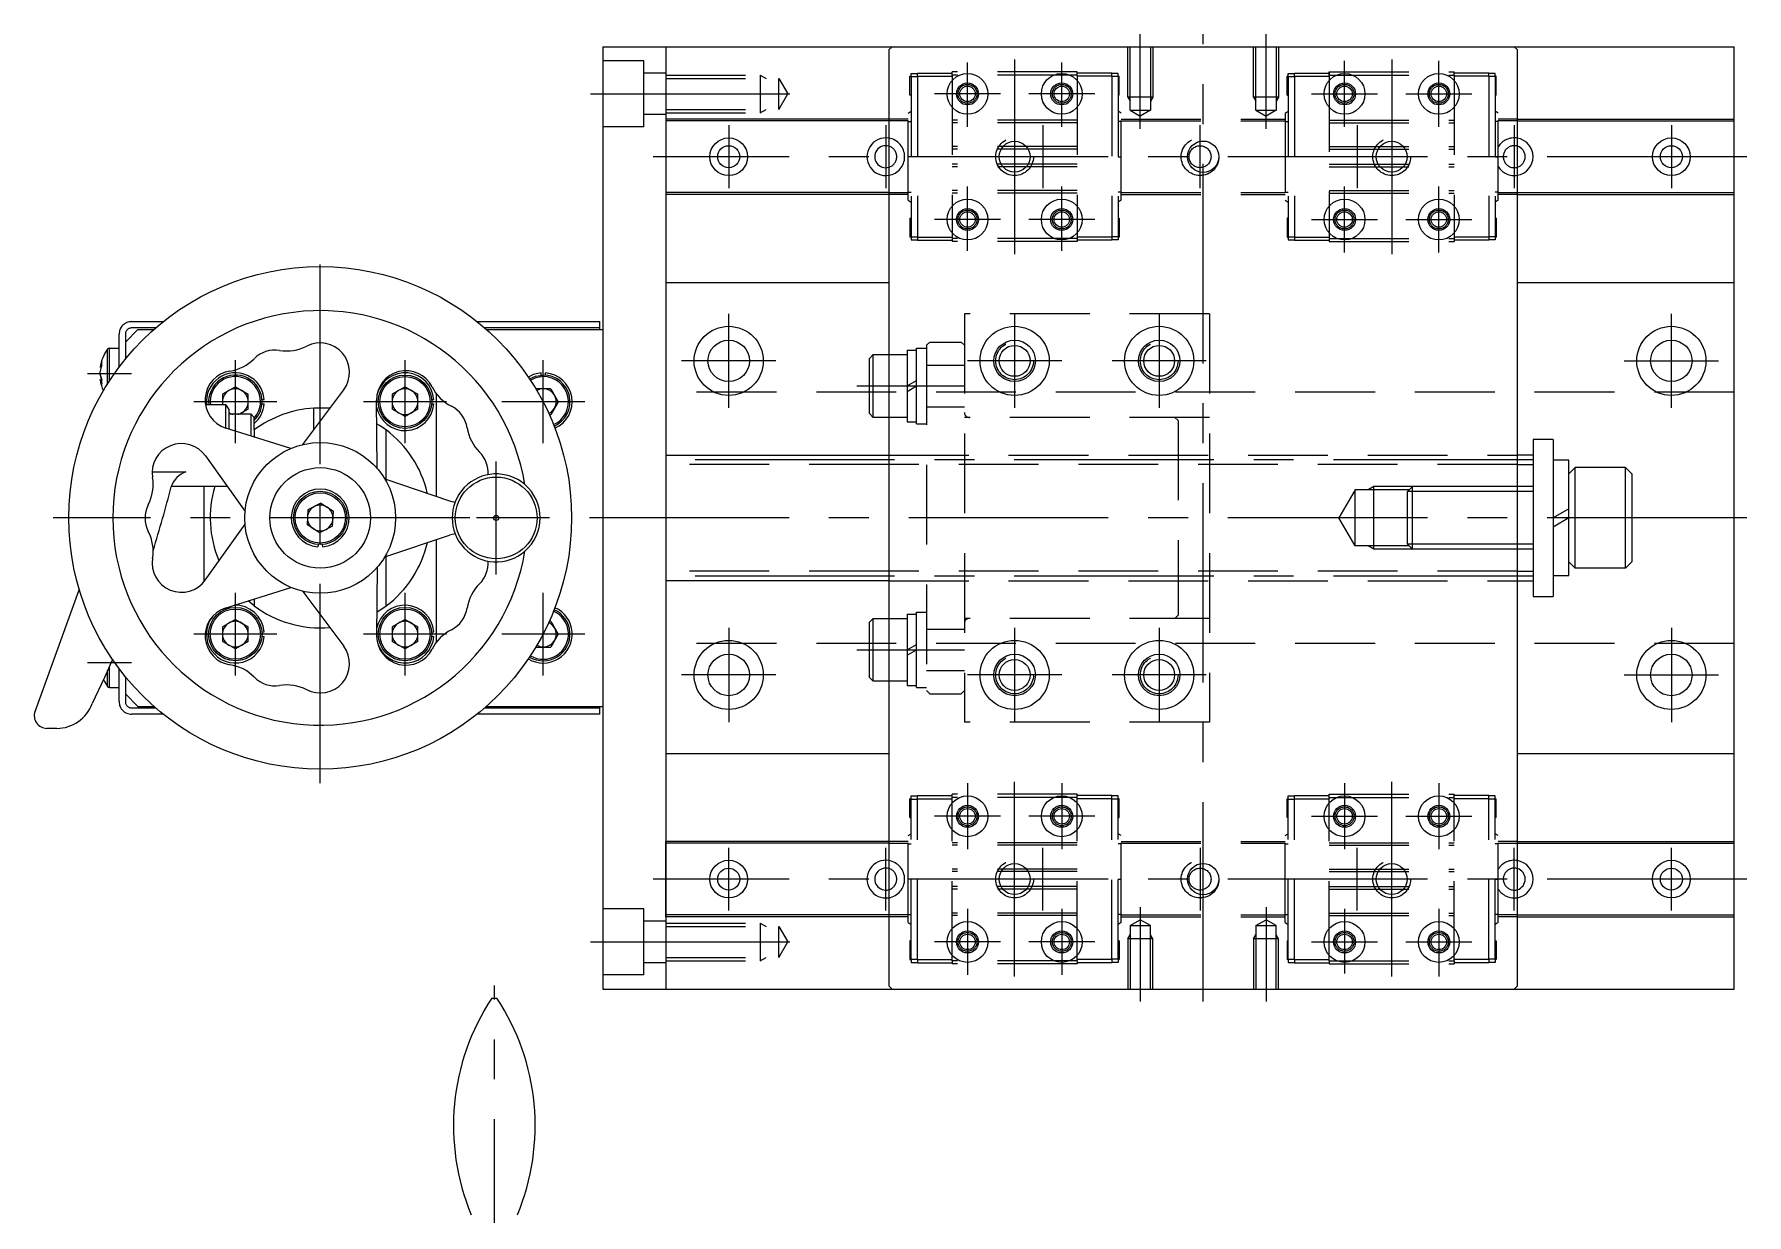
# Model space of a CAD drawing. Extents: x -77 to 457, y -54 to 311.
# Drawn here: x 184.4 to 456.9, y 122.6 to 310.6 of the extents above; entities that cross this region are included whole.
import ezdxf

# ---------------------------------------------------------------- set-up
doc = ezdxf.new("R2010")
doc.units = 0
for name, pattern in [('CENTER', [50.8, 31.75, -6.35, 6.35, -6.35]), ('DASHED', [19.05, 12.7, -6.35]), ('PHANTOM', [63.5, 31.75, -6.35, 6.35, -6.35, 6.35, -6.35])]:
    doc.linetypes.add(name, pattern=pattern)
doc.layers.get('0').update_dxf_attribs({"linetype": 'CONTINUOUS'})
doc.layers.add('CENTER', color=1, linetype='CENTER')

msp = doc.modelspace()

# ---------------------------------------------------------------- linework, layer by layer
at = {"color": 7, "linetype": 'CONTINUOUS'}
for p, q in [((274.89, 308.56), (274.89, 158.56)), ((274.89, 308.56), (454.89, 308.56)), ((284.89, 308.56), (284.89, 158.56)), ((320.39, 308.06), (320.89, 308.56)), ((320.39, 308.06), (320.39, 159.06)), ((420.39, 308.06), (419.89, 308.56)), ((420.39, 159.06), (420.39, 308.06)), ((454.89, 158.56), (454.89, 308.56)), ((320.39, 297.06), (284.89, 297.06)), ((284.89, 297.06), (284.89, 285.06)), ((420.39, 297.06), (454.89, 297.06)), ((320.39, 296.76), (284.89, 296.76)), ((420.39, 296.76), (454.89, 296.76)), ((320.39, 285.36), (284.89, 285.36)), ((320.39, 285.06), (284.89, 285.06)), ((420.39, 285.36), (454.89, 285.36)), ((420.39, 285.06), (454.89, 285.06)), ((284.89, 271.06), (320.39, 271.06)), ((420.39, 271.06), (454.89, 271.06)), ((200.89, 263.56), (198.89, 261.56)), ((200.89, 263.56), (203.43, 263.56)), ((256.35, 263.56), (274.89, 263.56)), ((196.05, 259.5), (196.05, 260.41)), ((196.05, 254.89), (196.05, 259.5)), ((196.34, 259.61), (196.34, 260.56)), ((196.34, 260.56), (197.89, 260.56)), ((196.34, 255.35), (196.34, 259.61)), ((198.89, 261.56), (198.89, 258.83)), ((317.29, 258.96), (317.89, 259.56)), ((317.29, 250.16), (317.29, 258.96)), ((317.89, 249.56), (317.89, 259.56)), ((317.89, 259.56), (320.39, 259.56)), ((194.87, 257.55), (194.87, 257.57)), ((194.87, 257.55), (194.87, 257.51)), ((194.87, 256.39), (194.87, 256.89)), ((194.87, 256.39), (194.87, 256.23)), ((265.06, 256.29), (265.03, 256.64)), ((265.72, 256.29), (265.75, 256.64)), ((194.87, 255.55), (194.87, 255.6)), ((216.39, 254.41), (214.35, 253.24)), ((216.39, 254.41), (218.43, 253.24)), ((227.14, 245.24), (233.63, 253.97)), ((243.39, 254.41), (241.35, 253.24)), ((243.39, 254.41), (245.43, 253.24)), ((266.57, 254.1), (264.21, 254.1)), ((266.57, 254.1), (267.75, 252.06)), ((214.89, 251.56), (211.65, 251.56)), ((214.35, 253.24), (214.35, 251.56)), ((214.89, 247.86), (214.89, 251.56)), ((214.89, 251.56), (215.39, 250.69)), ((218.43, 250.88), (217.01, 250.06)), ((218.43, 250.88), (218.43, 253.24)), ((220.63, 252.39), (220.97, 252.42)), ((220.63, 251.72), (220.97, 251.7)), ((228.89, 247.59), (228.89, 251.03)), ((231.45, 251.03), (228.89, 251.03)), ((238.98, 241.39), (238.86, 252.28)), ((241.35, 253.24), (241.35, 250.88)), ((243.39, 249.7), (241.35, 250.88)), ((245.43, 250.88), (243.39, 249.7)), ((245.43, 250.88), (245.43, 253.24)), ((247.63, 252.39), (247.97, 252.42)), ((247.63, 251.72), (247.97, 251.7)), ((248.39, 237), (248.39, 253.32)), ((267.75, 252.06), (266.57, 250.01)), ((215.39, 247.71), (215.39, 250.69)), ((215.77, 250.06), (215.39, 250.28)), ((218.89, 250.06), (215.39, 250.06)), ((218.89, 246.61), (218.89, 250.06)), ((218.89, 250.06), (219.39, 249.56)), ((219.39, 247.56), (219.39, 249.56)), ((266.35, 250.01), (266.57, 250.01)), ((317.89, 249.56), (317.29, 250.16)), ((320.39, 249.56), (317.89, 249.56)), ((225.24, 244.62), (214.86, 247.87)), ((219.39, 247.56), (219.39, 246.45)), ((240.39, 239.7), (240.39, 247.56)), ((422.89, 246.06), (422.89, 221.06)), ((426.09, 246.06), (422.89, 246.06)), ((426.09, 246.06), (426.09, 221.06)), ((211.63, 243.43), (217.93, 234.56)), ((284.89, 243.56), (320.39, 243.56)), ((422.89, 243.56), (420.39, 243.56)), ((422.89, 243.56), (422.89, 223.56)), ((426.09, 242.76), (426.09, 224.36)), ((428.59, 242.76), (426.09, 242.76)), ((428.59, 224.36), (428.59, 242.76)), ((203.16, 240.9), (208.53, 240.9)), ((429.59, 241.56), (428.59, 240.56)), ((437.59, 241.56), (429.59, 241.56)), ((429.59, 225.56), (429.59, 241.56)), ((437.59, 225.56), (437.59, 241.56)), ((437.59, 241.56), (438.59, 240.56)), ((438.59, 240.56), (438.59, 226.56)), ((215.09, 238.56), (206.19, 238.56)), ((211.39, 238.56), (211.39, 223.38)), ((240.15, 239.78), (250.46, 236.3)), ((227.91, 234.84), (227.79, 232.49)), ((230.01, 235.91), (227.91, 234.84)), ((230.01, 235.91), (231.99, 234.63)), ((231.87, 232.27), (231.99, 234.63)), ((428.59, 235), (426.09, 233.56)), ((211.61, 223.66), (217.93, 232.56)), ((229.76, 231.2), (227.79, 232.49)), ((231.87, 232.27), (229.76, 231.2)), ((428.59, 233.56), (426.09, 232.11)), ((229.56, 229.32), (229.53, 228.97)), ((230.22, 229.32), (230.25, 228.97)), ((240.15, 227.34), (250.47, 230.81)), ((248.39, 213.72), (248.39, 230.11)), ((240.39, 219.56), (240.39, 227.42)), ((429.59, 225.56), (428.59, 226.56)), ((437.59, 225.56), (438.59, 226.56)), ((238.98, 225.72), (238.86, 214.76)), ((320.39, 223.56), (284.89, 223.56)), ((420.39, 223.56), (422.89, 223.56)), ((428.59, 224.36), (426.09, 224.36)), ((437.59, 225.56), (429.59, 225.56)), ((184.51, 202.74), (191.56, 222.11)), ((214.77, 219.2), (225.24, 222.49)), ((227.14, 221.87), (233.63, 213.14)), ((422.89, 221.06), (426.09, 221.06)), ((219.39, 219.56), (218.41, 220.34)), ((219.39, 220.65), (219.39, 219.56)), ((238.9, 218.55), (240.39, 219.56)), ((216.39, 217.41), (214.35, 216.24)), ((214.35, 216.24), (214.35, 213.88)), ((216.39, 217.41), (218.43, 216.24)), ((218.43, 213.88), (218.43, 216.24)), ((220.63, 215.39), (220.97, 215.42)), ((243.39, 217.41), (241.35, 216.24)), ((241.35, 216.24), (241.35, 213.88)), ((243.39, 217.41), (245.43, 216.24)), ((245.43, 213.88), (245.43, 216.24)), ((247.63, 215.39), (247.97, 215.42)), ((266.57, 217.1), (266.35, 217.1)), ((266.57, 217.1), (267.75, 215.06)), ((317.29, 216.96), (317.89, 217.56)), ((317.29, 208.16), (317.29, 216.96)), ((317.89, 207.56), (317.89, 217.56)), ((317.89, 217.56), (320.39, 217.56)), ((216.39, 212.7), (214.35, 213.88)), ((218.43, 213.88), (216.39, 212.7)), ((220.63, 214.72), (220.97, 214.7)), ((243.39, 212.7), (241.35, 213.88)), ((245.43, 213.88), (243.39, 212.7)), ((247.63, 214.72), (247.97, 214.7)), ((264.21, 213.01), (266.57, 213.01)), ((267.75, 215.06), (266.57, 213.01)), ((196.34, 206.56), (196.34, 209.92)), ((196.05, 206.7), (196.05, 209.26)), ((198.89, 208.28), (198.89, 205.56)), ((317.89, 207.56), (317.29, 208.16)), ((320.39, 207.56), (317.89, 207.56)), ((196.34, 206.56), (197.89, 206.56)), ((198.89, 205.56), (200.89, 203.56)), ((200.89, 203.56), (203.43, 203.56)), ((256.35, 203.56), (274.89, 203.56)), ((187.97, 200.06), (186.39, 200.06)), ((284.89, 196.06), (320.39, 196.06)), ((420.39, 196.06), (454.89, 196.06)), ((320.39, 182.06), (284.89, 182.06)), ((284.89, 170.06), (284.89, 182.06)), ((320.39, 181.76), (284.89, 181.76)), ((420.39, 182.06), (454.89, 182.06)), ((420.39, 181.76), (454.89, 181.76)), ((320.39, 170.36), (284.89, 170.36)), ((320.39, 170.06), (284.89, 170.06)), ((420.39, 170.36), (454.89, 170.36)), ((420.39, 170.06), (454.89, 170.06)), ((274.89, 158.56), (454.89, 158.56)), ((320.39, 159.06), (320.89, 158.56)), ((420.39, 159.06), (419.89, 158.56)), ((257.19, 157.1), (258.02, 157.1))]:
    msp.add_line(p, q, dxfattribs=at)
at = {"color": 3, "linetype": 'DASHED'}
for p, q in [((358.39, 300.56), (358.39, 308.56)), ((358.77, 298.46), (358.77, 308.56)), ((362.01, 308.56), (362.01, 298.46)), ((362.39, 308.56), (362.39, 300.56)), ((378.39, 300.56), (378.39, 308.56)), ((378.77, 298.46), (378.77, 308.56)), ((382.01, 308.56), (382.01, 298.46)), ((382.39, 308.56), (382.39, 300.56)), ((281.39, 306.31), (274.89, 306.31)), ((281.39, 295.81), (281.39, 306.31)), ((284.89, 304.36), (281.39, 304.36)), ((284.89, 304.06), (299.89, 304.06)), ((284.89, 303.51), (302.89, 303.51)), ((299.89, 304.06), (300.83, 303.51)), ((299.89, 304.06), (299.89, 298.06)), ((302.89, 303.51), (304.31, 301.06)), ((302.89, 298.6), (302.89, 303.51)), ((323.74, 303.86), (323.94, 303.86)), ((323.74, 300.86), (323.74, 303.86)), ((323.94, 303.81), (323.94, 304.31)), ((323.94, 304.31), (324.94, 304.31)), ((323.94, 303.81), (323.94, 278.31)), ((323.94, 303.81), (324.94, 303.81)), ((324.94, 304.36), (330.44, 304.36)), ((324.94, 303.86), (324.94, 304.36)), ((324.94, 303.86), (324.94, 278.26)), ((324.94, 303.86), (330.44, 303.86)), ((350.34, 304.56), (330.44, 304.56)), ((330.44, 304.06), (330.44, 304.56)), ((330.44, 304.06), (330.44, 278.06)), ((350.34, 304.06), (330.44, 304.06)), ((350.34, 304.06), (350.34, 304.56)), ((355.84, 304.36), (350.34, 304.36)), ((350.34, 304.06), (350.34, 278.06)), ((355.84, 303.86), (350.34, 303.86)), ((355.84, 303.86), (355.84, 304.36)), ((356.84, 304.31), (355.84, 304.31)), ((355.84, 303.86), (355.84, 278.26)), ((356.84, 303.81), (355.84, 303.81)), ((356.84, 303.81), (356.84, 304.31)), ((356.84, 303.86), (357.04, 303.86)), ((356.84, 303.81), (356.84, 278.31)), ((357.04, 300.86), (357.04, 303.86)), ((383.74, 300.86), (383.74, 303.86)), ((383.94, 303.86), (383.74, 303.86)), ((383.94, 304.31), (384.94, 304.31)), ((383.94, 303.81), (383.94, 304.31)), ((383.94, 303.81), (383.94, 278.31)), ((383.94, 303.81), (384.94, 303.81)), ((384.94, 304.36), (390.44, 304.36)), ((384.94, 303.86), (384.94, 304.36)), ((384.94, 303.86), (384.94, 278.26)), ((384.94, 303.86), (390.44, 303.86)), ((390.44, 304.56), (410.34, 304.56)), ((390.44, 304.56), (390.44, 278.06)), ((390.44, 304.06), (390.44, 304.56)), ((390.44, 304.06), (410.34, 304.06)), ((410.34, 304.06), (410.34, 304.56)), ((415.84, 304.36), (410.34, 304.36)), ((410.34, 304.06), (410.34, 278.06)), ((415.84, 303.86), (410.34, 303.86)), ((415.84, 303.86), (415.84, 304.36)), ((416.84, 304.31), (415.84, 304.31)), ((415.84, 303.86), (415.84, 278.26)), ((416.84, 303.81), (415.84, 303.81)), ((416.84, 303.81), (416.84, 304.31)), ((417.04, 303.86), (416.84, 303.86)), ((416.84, 303.81), (416.84, 278.31)), ((417.04, 300.86), (417.04, 303.86)), ((302.89, 298.6), (304.31, 301.06)), ((323.94, 300.86), (323.74, 300.86)), ((357.04, 300.86), (356.84, 300.86)), ((358.39, 300.56), (358.77, 299.9)), ((362.39, 300.56), (358.39, 300.56)), ((362.39, 300.56), (362.01, 299.9)), ((382.39, 300.56), (378.39, 300.56)), ((378.39, 300.56), (378.77, 299.9)), ((382.39, 300.56), (382.01, 299.9)), ((383.74, 300.86), (383.94, 300.86)), ((416.84, 300.86), (417.04, 300.86)), ((284.89, 297.76), (281.39, 297.76)), ((284.89, 298.6), (302.89, 298.6)), ((284.89, 298.06), (299.89, 298.06)), ((299.89, 298.06), (300.83, 298.6)), ((323.44, 297.06), (320.39, 297.06)), ((323.44, 297.99), (323.94, 298.29)), ((323.44, 284.13), (323.44, 297.99)), ((357.34, 297.99), (356.84, 298.29)), ((357.34, 284.13), (357.34, 297.99)), ((357.34, 297.06), (383.44, 297.06)), ((358.77, 298.46), (360.39, 297.52)), ((358.77, 298.46), (362.01, 298.46)), ((362.01, 298.46), (360.39, 297.52)), ((378.77, 298.46), (382.01, 298.46)), ((378.77, 298.46), (380.39, 297.52)), ((382.01, 298.46), (380.39, 297.52)), ((383.44, 297.99), (383.94, 298.29)), ((383.44, 297.99), (383.44, 284.13)), ((417.34, 297.99), (416.84, 298.29)), ((417.34, 284.13), (417.34, 297.99)), ((420.39, 297.06), (417.34, 297.06)), ((281.39, 295.81), (274.89, 295.81)), ((323.44, 296.76), (320.39, 296.76)), ((323.44, 296.69), (323.94, 296.69)), ((350.34, 296.86), (330.44, 296.86)), ((350.34, 296.46), (330.44, 296.46)), ((357.34, 296.69), (356.84, 296.69)), ((357.34, 296.76), (383.44, 296.76)), ((383.44, 296.69), (383.94, 296.69)), ((390.44, 296.86), (410.34, 296.86)), ((390.44, 296.46), (410.34, 296.46)), ((417.34, 296.69), (416.84, 296.69)), ((420.39, 296.76), (417.34, 296.76)), ((350.34, 292.66), (330.44, 292.66)), ((350.34, 292.26), (330.44, 292.26)), ((390.44, 292.66), (410.34, 292.66)), ((390.44, 292.26), (410.34, 292.26)), ((323.94, 291.06), (323.44, 291.06)), ((350.34, 289.86), (330.44, 289.86)), ((350.34, 289.46), (330.44, 289.46)), ((356.84, 291.06), (357.34, 291.06)), ((383.94, 291.06), (383.44, 291.06)), ((390.44, 289.86), (410.34, 289.86)), ((390.44, 289.46), (410.34, 289.46)), ((416.84, 291.06), (417.34, 291.06)), ((320.39, 285.36), (323.44, 285.36)), ((323.44, 285.06), (320.39, 285.06)), ((323.44, 285.43), (323.94, 285.43)), ((323.44, 284.13), (323.94, 283.83)), ((350.34, 285.66), (330.44, 285.66)), ((350.34, 285.26), (330.44, 285.26)), ((357.34, 285.43), (356.84, 285.43)), ((357.34, 284.13), (356.84, 283.83)), ((357.34, 285.36), (383.44, 285.36)), ((357.34, 285.06), (383.44, 285.06)), ((383.44, 285.43), (383.94, 285.43)), ((383.44, 284.13), (383.94, 283.83)), ((390.44, 285.66), (410.34, 285.66)), ((390.44, 285.26), (410.34, 285.26)), ((417.34, 285.43), (416.84, 285.43)), ((417.34, 284.13), (416.84, 283.83)), ((417.34, 285.36), (420.39, 285.36)), ((420.39, 285.06), (417.34, 285.06)), ((323.74, 281.26), (323.74, 278.26)), ((323.74, 281.26), (323.94, 281.26)), ((356.84, 281.26), (357.04, 281.26)), ((357.04, 281.26), (357.04, 278.26)), ((383.74, 281.26), (383.74, 278.26)), ((383.94, 281.26), (383.74, 281.26)), ((417.04, 281.26), (416.84, 281.26)), ((417.04, 281.26), (417.04, 278.26)), ((323.94, 278.26), (323.74, 278.26)), ((323.94, 278.31), (323.94, 277.81)), ((323.94, 278.31), (324.94, 278.31)), ((324.94, 278.26), (330.44, 278.26)), ((324.94, 278.26), (324.94, 277.76)), ((350.34, 278.06), (330.44, 278.06)), ((330.44, 278.06), (330.44, 277.56)), ((355.84, 278.26), (350.34, 278.26)), ((350.34, 278.06), (350.34, 277.56)), ((356.84, 278.31), (355.84, 278.31)), ((355.84, 278.26), (355.84, 277.76)), ((356.84, 278.31), (356.84, 277.81)), ((357.04, 278.26), (356.84, 278.26)), ((383.74, 278.26), (383.94, 278.26)), ((383.94, 278.31), (384.94, 278.31)), ((383.94, 278.31), (383.94, 277.81)), ((384.94, 278.26), (390.44, 278.26)), ((384.94, 278.26), (384.94, 277.76)), ((390.44, 278.06), (410.34, 278.06)), ((390.44, 278.06), (390.44, 277.56)), ((415.84, 278.26), (410.34, 278.26)), ((410.34, 278.06), (410.34, 277.56)), ((416.84, 278.31), (415.84, 278.31)), ((415.84, 278.26), (415.84, 277.76)), ((416.84, 278.31), (416.84, 277.81)), ((416.84, 278.26), (417.04, 278.26)), ((323.94, 277.81), (324.94, 277.81)), ((324.94, 277.76), (330.44, 277.76)), ((350.34, 277.56), (330.44, 277.56)), ((355.84, 277.76), (350.34, 277.76)), ((356.84, 277.81), (355.84, 277.81)), ((383.94, 277.81), (384.94, 277.81)), ((384.94, 277.76), (390.44, 277.76)), ((390.44, 277.56), (410.34, 277.56)), ((415.84, 277.76), (410.34, 277.76)), ((416.84, 277.81), (415.84, 277.81)), ((274.39, 263.56), (274.39, 264.81)), ((332.39, 266.06), (332.39, 201.06)), ((371.39, 266.06), (332.39, 266.06)), ((371.39, 266.06), (371.39, 201.06)), ((320.39, 259.56), (323.29, 259.56)), ((323.29, 260.26), (323.29, 248.86)), ((323.29, 260.26), (324.79, 260.26)), ((324.79, 248.56), (324.79, 260.56)), ((324.79, 260.56), (326.39, 260.56)), ((326.89, 261.56), (326.39, 261.06)), ((326.39, 261.06), (326.39, 206.06)), ((326.89, 261.56), (331.89, 261.56)), ((331.89, 261.56), (332.39, 261.06)), ((326.39, 257.86), (332.39, 257.86)), ((454.89, 253.56), (284.89, 253.56)), ((323.29, 254.56), (324.79, 255.42)), ((323.29, 253.69), (324.79, 254.56)), ((326.39, 251.26), (332.39, 251.26)), ((323.29, 249.56), (320.39, 249.56)), ((323.29, 248.86), (324.79, 248.86)), ((324.79, 248.56), (326.39, 248.56)), ((371.39, 249.56), (332.39, 249.56)), ((365.89, 249.56), (366.39, 249.06)), ((366.39, 249.06), (366.39, 218.06)), ((320.39, 243.56), (420.39, 243.56)), ((320.39, 242.06), (284.89, 242.06)), ((420.39, 242.06), (320.39, 242.06)), ((420.39, 242.06), (422.89, 242.06)), ((394.57, 238.01), (391.99, 233.56)), ((403.16, 238.01), (394.57, 238.01)), ((394.57, 229.1), (394.57, 238.01)), ((397.57, 238.56), (396.63, 238.01)), ((397.57, 228.56), (397.57, 238.56)), ((403.7, 238.56), (397.57, 238.56)), ((394.57, 229.1), (391.99, 233.56)), ((403.16, 229.1), (394.57, 229.1)), ((397.57, 228.56), (396.63, 229.1)), ((403.7, 228.56), (397.57, 228.56)), ((320.39, 225.06), (284.89, 225.06)), ((420.39, 225.06), (320.39, 225.06)), ((320.39, 223.56), (420.39, 223.56)), ((420.39, 225.06), (422.89, 225.06)), ((323.29, 218.26), (323.29, 206.86)), ((323.29, 218.26), (324.79, 218.26)), ((324.79, 206.56), (324.79, 218.56)), ((324.79, 218.56), (326.39, 218.56)), ((366.39, 218.06), (365.89, 217.56)), ((320.39, 217.56), (323.29, 217.56)), ((326.39, 215.86), (332.39, 215.86)), ((371.39, 217.56), (332.39, 217.56)), ((454.89, 213.56), (284.89, 213.56)), ((323.29, 212.56), (324.79, 213.42)), ((323.29, 211.69), (324.79, 212.56)), ((323.29, 207.56), (320.39, 207.56)), ((326.39, 209.26), (332.39, 209.26)), ((323.29, 206.86), (324.79, 206.86)), ((324.79, 206.56), (326.39, 206.56)), ((326.89, 205.56), (326.39, 206.06)), ((326.89, 205.56), (331.89, 205.56)), ((331.89, 205.56), (332.39, 206.06)), ((274.39, 202.31), (274.39, 203.56)), ((371.39, 201.06), (332.39, 201.06)), ((323.74, 185.86), (323.74, 188.86)), ((323.94, 188.86), (323.74, 188.86)), ((323.94, 188.81), (323.94, 189.31)), ((323.94, 189.31), (324.94, 189.31)), ((323.94, 163.31), (323.94, 188.81)), ((323.94, 188.81), (324.94, 188.81)), ((324.94, 189.36), (330.44, 189.36)), ((324.94, 188.86), (324.94, 189.36)), ((324.94, 163.26), (324.94, 188.86)), ((324.94, 188.86), (330.44, 188.86)), ((350.34, 189.56), (330.44, 189.56)), ((330.44, 189.06), (330.44, 189.56)), ((330.44, 163.06), (330.44, 189.06)), ((350.34, 189.06), (330.44, 189.06)), ((350.34, 189.06), (350.34, 189.56)), ((355.84, 189.36), (350.34, 189.36)), ((350.34, 163.06), (350.34, 189.06)), ((355.84, 188.86), (350.34, 188.86)), ((355.84, 188.86), (355.84, 189.36)), ((356.84, 189.31), (355.84, 189.31)), ((355.84, 163.26), (355.84, 188.86)), ((356.84, 188.81), (355.84, 188.81)), ((356.84, 188.81), (356.84, 189.31)), ((357.04, 188.86), (356.84, 188.86)), ((356.84, 163.31), (356.84, 188.81)), ((357.04, 185.86), (357.04, 188.86)), ((383.74, 185.86), (383.74, 188.86)), ((383.74, 188.86), (383.94, 188.86)), ((383.94, 189.31), (384.94, 189.31)), ((383.94, 188.81), (383.94, 189.31)), ((383.94, 163.31), (383.94, 188.81)), ((383.94, 188.81), (384.94, 188.81)), ((384.94, 189.36), (390.44, 189.36)), ((384.94, 188.86), (384.94, 189.36)), ((384.94, 163.26), (384.94, 188.86)), ((384.94, 188.86), (390.44, 188.86)), ((390.44, 189.56), (410.34, 189.56)), ((390.44, 189.06), (390.44, 189.56)), ((390.44, 189.06), (410.34, 189.06)), ((390.44, 163.06), (390.44, 189.06)), ((410.34, 189.06), (410.34, 189.56)), ((415.84, 189.36), (410.34, 189.36)), ((410.34, 163.06), (410.34, 189.06)), ((415.84, 188.86), (410.34, 188.86)), ((415.84, 188.86), (415.84, 189.36)), ((416.84, 189.31), (415.84, 189.31)), ((415.84, 163.26), (415.84, 188.86)), ((416.84, 188.81), (415.84, 188.81)), ((416.84, 188.81), (416.84, 189.31)), ((416.84, 188.86), (417.04, 188.86)), ((416.84, 163.31), (416.84, 188.81)), ((417.04, 185.86), (417.04, 188.86)), ((323.74, 185.86), (323.94, 185.86)), ((356.84, 185.86), (357.04, 185.86)), ((383.94, 185.86), (383.74, 185.86)), ((417.04, 185.86), (416.84, 185.86)), ((323.44, 182.99), (323.94, 183.29)), ((323.44, 169.13), (323.44, 182.99)), ((357.34, 182.99), (356.84, 183.29)), ((357.34, 169.13), (357.34, 182.99)), ((383.44, 182.99), (383.94, 183.29)), ((383.44, 169.13), (383.44, 182.99)), ((417.34, 182.99), (416.84, 183.29)), ((417.34, 169.13), (417.34, 182.99)), ((323.44, 182.06), (320.39, 182.06)), ((320.39, 181.76), (323.44, 181.76)), ((323.44, 181.69), (323.94, 181.69)), ((350.34, 181.86), (330.44, 181.86)), ((350.34, 181.46), (330.44, 181.46)), ((357.34, 181.69), (356.84, 181.69)), ((357.34, 182.06), (383.44, 182.06)), ((357.34, 181.76), (383.44, 181.76)), ((383.44, 181.69), (383.94, 181.69)), ((390.44, 181.86), (410.34, 181.86)), ((390.44, 181.46), (410.34, 181.46)), ((417.34, 181.69), (416.84, 181.69)), ((420.39, 182.06), (417.34, 182.06)), ((417.34, 181.76), (420.39, 181.76)), ((350.34, 177.66), (330.44, 177.66)), ((350.34, 177.26), (330.44, 177.26)), ((390.44, 177.66), (410.34, 177.66)), ((390.44, 177.26), (410.34, 177.26)), ((323.94, 176.06), (323.44, 176.06)), ((350.34, 174.86), (330.44, 174.86)), ((350.34, 174.46), (330.44, 174.46)), ((356.84, 176.06), (357.34, 176.06)), ((383.94, 176.06), (383.44, 176.06)), ((390.44, 174.86), (410.34, 174.86)), ((390.44, 174.46), (410.34, 174.46)), ((416.84, 176.06), (417.34, 176.06)), ((281.39, 171.31), (274.89, 171.31)), ((281.39, 160.81), (281.39, 171.31)), ((284.89, 169.36), (281.39, 169.36)), ((284.89, 169.06), (299.89, 169.06)), ((299.89, 169.06), (300.83, 168.51)), ((299.89, 169.06), (299.89, 163.06)), ((323.44, 170.36), (320.39, 170.36)), ((323.44, 170.06), (320.39, 170.06)), ((323.44, 170.43), (323.94, 170.43)), ((323.44, 169.13), (323.94, 168.83)), ((350.34, 170.66), (330.44, 170.66)), ((350.34, 170.26), (330.44, 170.26)), ((357.34, 170.43), (356.84, 170.43)), ((357.34, 169.13), (356.84, 168.83)), ((357.34, 170.36), (383.44, 170.36)), ((357.34, 170.06), (383.44, 170.06)), ((358.77, 168.66), (360.39, 169.59)), ((362.01, 168.66), (360.39, 169.59)), ((378.77, 168.66), (380.39, 169.59)), ((382.01, 168.66), (380.39, 169.59)), ((383.44, 170.43), (383.94, 170.43)), ((383.44, 169.13), (383.94, 168.83)), ((390.44, 170.66), (410.34, 170.66)), ((390.44, 170.26), (410.34, 170.26)), ((417.34, 170.43), (416.84, 170.43)), ((417.34, 169.13), (416.84, 168.83)), ((420.39, 170.36), (417.34, 170.36)), ((420.39, 170.06), (417.34, 170.06)), ((284.89, 168.51), (302.89, 168.51)), ((302.89, 168.51), (304.31, 166.06)), ((302.89, 163.6), (302.89, 168.51)), ((323.94, 166.26), (323.74, 166.26)), ((323.74, 166.26), (323.74, 163.26)), ((357.04, 166.26), (356.84, 166.26)), ((357.04, 166.26), (357.04, 163.26)), ((358.39, 166.56), (358.77, 167.21)), ((358.39, 166.56), (358.39, 158.56)), ((362.39, 166.56), (358.39, 166.56)), ((358.77, 168.66), (358.77, 158.56)), ((358.77, 168.66), (362.01, 168.66)), ((362.01, 158.56), (362.01, 168.66)), ((362.39, 166.56), (362.01, 167.21)), ((362.39, 158.56), (362.39, 166.56)), ((378.39, 166.56), (378.77, 167.21)), ((378.39, 166.56), (378.39, 158.56)), ((382.39, 166.56), (378.39, 166.56)), ((378.77, 168.66), (378.77, 158.56)), ((378.77, 168.66), (382.01, 168.66)), ((382.01, 158.56), (382.01, 168.66)), ((382.39, 166.56), (382.01, 167.21)), ((382.39, 158.56), (382.39, 166.56)), ((383.74, 166.26), (383.74, 163.26)), ((383.74, 166.26), (383.94, 166.26)), ((416.84, 166.26), (417.04, 166.26)), ((417.04, 166.26), (417.04, 163.26)), ((284.89, 163.6), (302.89, 163.6)), ((299.89, 163.06), (300.83, 163.6)), ((302.89, 163.6), (304.31, 166.06)), ((281.39, 160.81), (274.89, 160.81)), ((284.89, 162.76), (281.39, 162.76)), ((284.89, 163.06), (299.89, 163.06)), ((323.74, 163.26), (323.94, 163.26)), ((323.94, 163.31), (323.94, 162.81)), ((323.94, 163.31), (324.94, 163.31)), ((323.94, 162.81), (324.94, 162.81)), ((324.94, 163.26), (330.44, 163.26)), ((324.94, 163.26), (324.94, 162.76)), ((324.94, 162.76), (330.44, 162.76)), ((350.34, 163.06), (330.44, 163.06)), ((330.44, 163.06), (330.44, 162.56)), ((350.34, 162.56), (330.44, 162.56)), ((355.84, 163.26), (350.34, 163.26)), ((350.34, 163.06), (350.34, 162.56)), ((355.84, 162.76), (350.34, 162.76)), ((356.84, 163.31), (355.84, 163.31)), ((355.84, 163.26), (355.84, 162.76)), ((356.84, 162.81), (355.84, 162.81)), ((356.84, 163.31), (356.84, 162.81)), ((356.84, 163.26), (357.04, 163.26)), ((383.94, 163.26), (383.74, 163.26)), ((383.94, 163.31), (384.94, 163.31)), ((383.94, 163.31), (383.94, 162.81)), ((383.94, 162.81), (384.94, 162.81)), ((384.94, 163.26), (390.44, 163.26)), ((384.94, 163.26), (384.94, 162.76)), ((384.94, 162.76), (390.44, 162.76)), ((390.44, 163.06), (410.34, 163.06)), ((390.44, 163.06), (390.44, 162.56)), ((390.44, 162.56), (410.34, 162.56)), ((415.84, 163.26), (410.34, 163.26)), ((410.34, 163.06), (410.34, 162.56)), ((415.84, 162.76), (410.34, 162.76)), ((416.84, 163.31), (415.84, 163.31)), ((415.84, 163.26), (415.84, 162.76)), ((416.84, 162.81), (415.84, 162.81)), ((416.84, 163.31), (416.84, 162.81)), ((417.04, 163.26), (416.84, 163.26))]:
    msp.add_line(p, q, dxfattribs=at)
at = {"color": 3, "linetype": 'PHANTOM'}
for p, q in [((199.89, 264.81), (204.92, 264.81)), ((254.86, 264.81), (274.39, 264.81)), ((197.89, 257.56), (197.89, 262.81)), ((198.89, 262.81), (198.89, 258.83)), ((203.72, 263.81), (199.89, 263.81)), ((274.39, 263.81), (256.06, 263.81)), ((197.89, 204.31), (197.89, 209.56)), ((198.89, 208.28), (198.89, 204.31)), ((199.89, 203.31), (203.72, 203.31)), ((204.92, 202.31), (199.89, 202.31)), ((274.39, 202.31), (254.86, 202.31)), ((256.06, 203.31), (274.39, 203.31))]:
    msp.add_line(p, q, dxfattribs=at)
at = {"color": 3, "linetype": 'CONTINUOUS'}
for p, q in [((402.89, 237.74), (403.7, 238.56)), ((422.89, 237.74), (402.89, 237.74)), ((402.89, 229.37), (402.89, 237.74)), ((403.7, 228.56), (403.7, 238.56)), ((422.89, 238.56), (403.7, 238.56)), ((422.89, 229.37), (402.89, 229.37)), ((402.89, 229.37), (403.7, 228.56)), ((422.89, 228.56), (403.7, 228.56))]:
    msp.add_line(p, q, dxfattribs=at)
at = {"color": 7, "linetype": 'CONTINUOUS', "flags": 128}
for points in [[(265.03, 256.64), (263.78, 256.37), (263.01, 255.99)], [(263.2, 255.7), (264.14, 256.12), (265.39, 256.31)], [(265.39, 256.06), (264.21, 255.88), (263.34, 255.49)], [(214.35, 252.06), (214.36, 251.79), (214.41, 251.56)], [(240.39, 247.56), (239.34, 248.29), (238.98, 248.51)], [(196.83, 211.03), (195.56, 208.17), (193.61, 204)]]:
    msp.add_lwpolyline(points, dxfattribs=at)
at = {"color": 7, "linetype": 'CONTINUOUS'}
for centre, radius in [((332.89, 301.06), 3.25), ((332.89, 301.06), 1.75), ((347.89, 301.06), 3.25), ((347.89, 301.06), 1.75), ((392.89, 301.06), 3.25), ((392.89, 301.06), 1.75), ((407.89, 301.06), 3.25), ((407.89, 301.06), 1.75), ((332.89, 301.06), 1.23), ((347.89, 301.06), 1.23), ((392.89, 301.06), 1.23), ((407.89, 301.06), 1.23), ((294.89, 291.06), 3), ((294.89, 291.06), 1.75), ((340.39, 291.06), 2.46), ((370.39, 291.06), 2.5), ((400.39, 291.06), 2.46), ((444.89, 291.06), 3), ((444.89, 291.06), 1.75), ((332.89, 281.06), 3.25), ((347.89, 281.06), 3.25), ((392.89, 281.06), 3.25), ((407.89, 281.06), 3.25), ((332.89, 281.06), 1.75), ((332.89, 281.06), 1.23), ((347.89, 281.06), 1.75), ((347.89, 281.06), 1.23), ((392.89, 281.06), 1.75), ((392.89, 281.06), 1.23), ((407.89, 281.06), 1.75), ((407.89, 281.06), 1.23), ((229.89, 233.56), 40), ((294.89, 258.56), 5.5), ((294.89, 258.56), 3.3), ((340.39, 258.56), 5.5), ((340.39, 258.56), 3.3), ((363.39, 258.56), 5.5), ((363.39, 258.56), 3.3), ((444.89, 258.56), 5.5), ((444.89, 258.56), 3.3), ((340.39, 258.56), 2.46), ((363.39, 258.56), 2.46), ((243.39, 252.06), 4.25), ((243.39, 252.06), 4), ((229.89, 233.56), 12), ((229.89, 233.56), 8), ((257.89, 233.56), 6.5), ((229.89, 233.56), 4.25), ((229.89, 233.56), 4), ((257.89, 233.56), 0.415), ((216.39, 215.06), 4.25), ((216.39, 215.06), 4), ((243.39, 215.06), 4.25), ((243.39, 215.06), 4), ((294.89, 208.56), 5.5), ((340.39, 208.56), 5.5), ((363.39, 208.56), 5.5), ((444.89, 208.56), 5.5), ((294.89, 208.56), 3.3), ((340.39, 208.56), 3.3), ((340.39, 208.56), 2.46), ((363.39, 208.56), 3.3), ((363.39, 208.56), 2.46), ((444.89, 208.56), 3.3), ((332.89, 186.06), 3.25), ((347.89, 186.06), 3.25), ((392.89, 186.06), 3.25), ((407.89, 186.06), 3.25), ((332.89, 186.06), 1.75), ((332.89, 186.06), 1.23), ((347.89, 186.06), 1.75), ((347.89, 186.06), 1.23), ((392.89, 186.06), 1.75), ((392.89, 186.06), 1.23), ((407.89, 186.06), 1.75), ((407.89, 186.06), 1.23), ((294.89, 176.06), 3), ((294.89, 176.06), 1.75), ((340.39, 176.06), 2.46), ((370.39, 176.06), 2.5), ((400.39, 176.06), 2.46), ((444.89, 176.06), 3), ((444.89, 176.06), 1.75), ((332.89, 166.06), 3.25), ((347.89, 166.06), 3.25), ((392.89, 166.06), 3.25), ((407.89, 166.06), 3.25), ((332.89, 166.06), 1.75), ((332.89, 166.06), 1.23), ((347.89, 166.06), 1.75), ((347.89, 166.06), 1.23), ((392.89, 166.06), 1.75), ((392.89, 166.06), 1.23), ((407.89, 166.06), 1.75), ((407.89, 166.06), 1.23)]:
    msp.add_circle(centre, radius, dxfattribs=at)
at = {"color": 3, "linetype": 'DASHED'}
for centre, radius in [((332.89, 301.06), 1.5), ((347.89, 301.06), 1.5), ((392.89, 301.06), 1.5), ((407.89, 301.06), 1.5), ((340.39, 291.06), 3), ((369.89, 291.06), 3), ((369.89, 291.06), 1.75), ((400.39, 291.06), 3), ((332.89, 281.06), 1.5), ((347.89, 281.06), 1.5), ((392.89, 281.06), 1.5), ((407.89, 281.06), 1.5), ((340.39, 258.56), 3), ((363.39, 258.56), 3), ((340.39, 208.56), 3), ((363.39, 208.56), 3), ((332.89, 186.06), 1.5), ((347.89, 186.06), 1.5), ((392.89, 186.06), 1.5), ((407.89, 186.06), 1.5), ((340.39, 176.06), 3), ((369.89, 176.06), 3), ((369.89, 176.06), 1.75), ((400.39, 176.06), 3), ((332.89, 166.06), 1.5), ((347.89, 166.06), 1.5), ((392.89, 166.06), 1.5), ((407.89, 166.06), 1.5)]:
    msp.add_circle(centre, radius, dxfattribs=at)
at = {"color": 7, "linetype": 'CONTINUOUS'}
for centre, radius, start, end in [((319.89, 291.06), 3, 80.4059, 279.5941), ((319.89, 291.06), 1.75, 73.3985, 286.6015), ((419.89, 291.06), 3, 279.5941, 80.4059), ((419.89, 291.06), 1.75, 286.6015, 73.3985), ((229.89, 233.56), 33, 9.2441, 350.7559), ((201.29, 256.56), 6.5, 143.6416, 171.0688), ((196.34, 260.2), 0.36, 90, 143.6416), ((214.51, 263.73), 6.87, 278.5486, 315.229), ((222.68, 255.72), 4.57, 80.8145, 135.6926), ((224.56, 267.18), 7.04, 260.6383, 297.0656), ((229.89, 256.76), 4.67, 323.3843, 117.1258), ((198.79, 256.85), 3.99, 157.0745, 169.8906), ((198.79, 256.19), 3.99, 157.0745, 169.8906), ((197.79, 257.01), 2.99, 192.0034, 206.6964), ((198.79, 256.93), 3.99, 190.1094, 202.9255), ((198.1, 258.07), 2.99, 173.6264, 186.3736), ((216.25, 252.33), 4.67, 98.8307, 252.6516), ((216.39, 252.06), 4.6, 4.5, 186.2401), ((216.39, 252.06), 4.25, 0, 186.7563), ((243.52, 252.33), 4.67, 26.833, 180.6555), ((243.39, 252.06), 4.6, 4.5, 164.172), ((265.39, 252.06), 4.25, 294.0607, 90), ((265.39, 252.06), 4.6, 293.8418, 85.5), ((197.79, 256.22), 2.99, 192.0034, 206.6964), ((201.29, 256.56), 6.5, 188.9312, 204.9749), ((199.3, 255.28), 4.19, 174.6164, 185.3836), ((216.39, 252.06), 4, 0, 187.1808), ((216.39, 252.06), 2.04, 120, 180), ((216.39, 252.06), 2.04, 60, 120), ((216.39, 252.06), 2.04, 0, 60), ((243.39, 252.06), 2.04, 120, 180), ((243.39, 252.06), 2.04, 60, 120), ((243.39, 252.06), 2.04, 0, 60), ((253.85, 257.52), 6.89, 206.5865, 243.4154), ((265.39, 252.06), 2.04, 90, 119.8634), ((265.39, 252.06), 4, 294.2136, 90), ((265.39, 252.06), 2.04, 30, 90), ((216.39, 252.06), 2.04, 300, 0), ((216.39, 252.06), 4.25, 314.9009, 0), ((216.39, 252.06), 4, 318.5904, 0), ((216.39, 252.06), 4.6, 310.7057, 355.5), ((229.89, 233.56), 17.5, 93.2758, 126.8699), ((243.39, 252.06), 4.6, 190.8209, 355.5), ((243.39, 252.06), 2.04, 180, 240), ((243.39, 252.06), 2.04, 300, 0), ((248.65, 247.18), 4.68, 8.4185, 63.068), ((265.39, 252.06), 2.04, 295.1871, 330), ((265.39, 252.06), 2.04, 330, 30), ((216.39, 252.06), 2.04, 240, 258.3592), ((216.39, 252.06), 2.04, 281.6408, 300), ((243.39, 252.06), 2.04, 240, 300), ((207.82, 240.73), 4.67, 35.3893, 189.1183), ((229.89, 233.56), 17.5, 13.1103, 53.1301), ((260.08, 248.94), 6.89, 188.5715, 225.4282), ((251.95, 240.73), 4.67, 356.4765, 44.9314), ((196.4, 238.86), 6.91, 332.6368, 9.3707), ((209.93, 237.16), 4, 110.5, 160), ((257.89, 233.56), 7, 49.2272, 310.7728), ((31.63, 282.51), 180, 342.505, 345.8569), ((229.89, 233.56), 17.5, 163.3985, 202.8664), ((229.89, 233.56), 4.6, 274.5, 265.5), ((257.89, 233.56), 7, 310.7728, 49.2272), ((257.89, 233.56), 7, 310.7728, 49.2272), ((206.68, 233.55), 4.66, 153.4685, 207.1581), ((229.89, 233.56), 2.04, 116.9754, 176.9754), ((229.89, 233.56), 2.04, 56.9754, 116.9754), ((229.89, 233.56), 2.04, 356.9754, 56.9754), ((360.76, 714.85), 491.1, 257.021, 257.129), ((229.89, 233.56), 2.04, 176.9754, 236.9754), ((229.89, 233.56), 2.04, 236.9754, 296.9754), ((229.89, 233.56), 2.04, 296.9754, 356.9754), ((196.4, 228.25), 6.91, 350.6019, 27.3359), ((229.89, 233.56), 17.5, 306.8699, 347.0112), ((251.95, 226.41), 4.64, 97.2757, 108.6388), ((207.82, 226.39), 4.67, 170.8741, 324.2413), ((251.95, 226.39), 4.67, 315.0686, 3.5235), ((260.08, 218.17), 6.89, 134.5718, 171.4285), ((216.24, 214.78), 4.66, 108.4881, 261.2179), ((216.39, 215.06), 4.6, 4.5, 92.1956), ((229.89, 233.56), 17.5, 233.1301, 275.0114), ((243.39, 215.06), 4.6, 4.5, 169.0621), ((248.65, 219.93), 4.68, 296.932, 351.5815), ((265.39, 215.06), 4.6, 238.7914, 66.1582), ((265.39, 215.06), 4.25, 239.0102, 65.9393), ((265.39, 215.06), 4, 239.1631, 65.7864), ((216.39, 215.06), 4.6, 143.8379, 355.5), ((216.39, 215.06), 2.04, 120, 180), ((216.39, 215.06), 2.04, 60, 120), ((216.39, 215.06), 2.04, 0, 60), ((243.39, 215.06), 2.04, 120, 180), ((243.39, 215.06), 2.04, 60, 120), ((243.39, 215.06), 2.04, 0, 60), ((253.85, 209.59), 6.89, 116.5846, 153.4135), ((265.39, 215.06), 2.04, 30, 64.8129), ((265.39, 215.06), 2.04, 330, 30), ((216.39, 215.06), 2.04, 180, 240), ((216.39, 215.06), 2.04, 240, 300), ((216.39, 215.06), 2.04, 300, 0), ((229.89, 210.36), 4.67, 241.8595, 36.5902), ((243.53, 214.78), 4.66, 180.2916, 333.159), ((243.39, 215.06), 4.6, 196.6251, 355.5), ((243.39, 215.06), 2.04, 180, 240), ((243.39, 215.06), 2.04, 240, 300), ((243.39, 215.06), 2.04, 300, 0), ((265.39, 215.06), 2.04, 240.1366, 270), ((265.39, 215.06), 2.04, 270, 330), ((214.51, 203.39), 6.87, 44.771, 81.4514), ((201.29, 210.56), 6.5, 205.0209, 216.3584), ((222.68, 211.39), 4.57, 224.3074, 279.1855), ((196.34, 206.92), 0.36, 216.3584, 270), ((224.56, 199.93), 7.04, 62.9344, 99.3617), ((186.39, 202.06), 2, 160, 270), ((187.97, 206.06), 6, 270, 340), ((319.89, 176.06), 3, 80.4059, 279.5941), ((319.89, 176.06), 1.75, 73.3985, 286.6015), ((419.89, 176.06), 3, 279.5941, 80.4059), ((419.89, 176.06), 1.75, 286.6015, 73.3985), ((288.1, 136.77), 37, 146.6714, 202.4708), ((227.1, 136.77), 37, 337.5292, 33.3286)]:
    msp.add_arc(centre, radius, start, end, dxfattribs=at)
at = {"color": 3, "linetype": 'DASHED'}
for centre, radius, start, end in [((319.89, 291.06), 3, 279.5941, 80.4059), ((319.89, 291.06), 1.75, 286.6015, 73.3985), ((419.89, 291.06), 3, 80.4059, 148.2117), ((419.89, 291.06), 1.75, 73.3985, 286.6015), ((419.89, 291.06), 3, 211.7883, 279.5941), ((333.19, 250.36), 0.8, 180, 270), ((333.19, 216.76), 0.8, 90, 180), ((319.89, 176.06), 3, 279.5941, 80.4059), ((319.89, 176.06), 1.75, 286.6015, 73.3985), ((419.89, 176.06), 3, 80.4059, 148.2117), ((419.89, 176.06), 1.75, 73.3985, 286.6015), ((419.89, 176.06), 3, 211.7883, 279.5941)]:
    msp.add_arc(centre, radius, start, end, dxfattribs=at)
at = {"color": 3, "linetype": 'PHANTOM'}
for centre, radius, start, end in [((199.89, 262.81), 2, 90, 180), ((199.89, 262.81), 1, 90, 180), ((199.89, 204.31), 2, 180, 270), ((199.89, 204.31), 1, 180, 270)]:
    msp.add_arc(centre, radius, start, end, dxfattribs=at)
at = {"layer": 'CENTER', "color": 1, "linetype": 'CENTER'}
for p, q in [((360.39, 295.52), (360.39, 310.56)), ((370.39, 156.56), (370.39, 310.56)), ((380.39, 295.52), (380.39, 310.56)), ((332.89, 295.81), (332.89, 306.06)), ((340.39, 306.56), (340.39, 275.56)), ((347.89, 295.81), (347.89, 306.06)), ((392.89, 295.81), (392.89, 306.31)), ((400.39, 306.56), (400.39, 275.56)), ((407.89, 295.81), (407.89, 306.31)), ((272.89, 301.06), (306.31, 301.06)), ((338.14, 301.06), (327.64, 301.06)), ((353.14, 301.06), (342.64, 301.06)), ((387.64, 301.06), (398.14, 301.06)), ((402.64, 301.06), (413.14, 301.06)), ((294.89, 296.06), (294.89, 286.06)), ((319.89, 296.06), (319.89, 286.06)), ((344.89, 296.06), (344.89, 286.06)), ((369.89, 286.06), (369.89, 296.06)), ((394.89, 296.06), (394.89, 286.06)), ((419.89, 296.06), (419.89, 286.06)), ((444.89, 296.06), (444.89, 286.06)), ((456.89, 291.06), (282.89, 291.06)), ((332.89, 276.06), (332.89, 286.31)), ((347.89, 276.06), (347.89, 286.31)), ((392.89, 275.81), (392.89, 286.31)), ((407.89, 275.81), (407.89, 286.31)), ((338.14, 281.06), (327.64, 281.06)), ((353.14, 281.06), (342.64, 281.06)), ((387.64, 281.06), (398.14, 281.06)), ((402.64, 281.06), (413.14, 281.06)), ((229.89, 191.33), (229.89, 275.25)), ((294.89, 251.06), (294.89, 266.06)), ((340.39, 266.06), (340.39, 251.06)), ((363.39, 266.06), (363.39, 251.06)), ((444.89, 251.06), (444.89, 266.06)), ((192.87, 256.56), (199.89, 256.56)), ((216.39, 245.46), (216.39, 258.66)), ((243.39, 245.46), (243.39, 258.66)), ((265.39, 245.46), (265.39, 258.66)), ((302.39, 258.56), (287.39, 258.56)), ((347.89, 258.56), (332.89, 258.56)), ((370.89, 258.56), (355.89, 258.56)), ((437.39, 258.56), (452.39, 258.56)), ((315.29, 254.56), (332.39, 254.56)), ((222.99, 252.06), (209.79, 252.06)), ((249.99, 252.06), (236.79, 252.06)), ((271.99, 252.06), (258.79, 252.06)), ((257.89, 224.56), (257.89, 242.56)), ((422.89, 242.81), (284.89, 242.81)), ((456.89, 233.56), (187.39, 233.56)), ((261.03, 233.56), (254.74, 233.56)), ((422.89, 224.31), (284.89, 224.31)), ((216.39, 208.46), (216.39, 221.66)), ((243.39, 208.46), (243.39, 221.66)), ((265.39, 208.46), (265.39, 221.66)), ((294.89, 216.06), (294.89, 201.06)), ((340.39, 216.06), (340.39, 201.06)), ((363.39, 216.06), (363.39, 201.06)), ((444.89, 216.06), (444.89, 201.06)), ((222.99, 215.06), (209.79, 215.06)), ((249.99, 215.06), (236.79, 215.06)), ((271.99, 215.06), (258.79, 215.06)), ((315.29, 212.56), (332.39, 212.56)), ((192.87, 210.56), (199.89, 210.56)), ((302.39, 208.56), (287.39, 208.56)), ((347.89, 208.56), (332.89, 208.56)), ((370.89, 208.56), (355.89, 208.56)), ((437.39, 208.56), (452.39, 208.56)), ((332.89, 191.31), (332.89, 180.81)), ((340.39, 160.56), (340.39, 191.56)), ((347.89, 191.31), (347.89, 180.81)), ((392.89, 191.31), (392.89, 180.81)), ((400.39, 160.56), (400.39, 191.56)), ((407.89, 191.31), (407.89, 180.81)), ((338.14, 186.06), (327.64, 186.06)), ((353.14, 186.06), (342.64, 186.06)), ((387.64, 186.06), (398.14, 186.06)), ((402.64, 186.06), (413.14, 186.06)), ((294.89, 171.06), (294.89, 181.06)), ((319.89, 171.06), (319.89, 181.06)), ((344.89, 171.06), (344.89, 181.06)), ((369.89, 181.06), (369.89, 171.06)), ((394.89, 171.06), (394.89, 181.06)), ((419.89, 171.06), (419.89, 181.06)), ((444.89, 171.06), (444.89, 181.06)), ((456.89, 176.06), (282.89, 176.06)), ((332.89, 171.31), (332.89, 160.81)), ((347.89, 171.31), (347.89, 160.81)), ((360.39, 171.59), (360.39, 156.56)), ((380.39, 171.59), (380.39, 156.56)), ((392.89, 171.31), (392.89, 161.06)), ((407.89, 171.31), (407.89, 160.56)), ((272.89, 166.06), (306.31, 166.06)), ((338.14, 166.06), (327.64, 166.06)), ((353.14, 166.06), (342.64, 166.06)), ((387.64, 166.06), (398.14, 166.06)), ((402.64, 166.06), (413.14, 166.06)), ((257.6, 106.1), (257.6, 159.1))]:
    msp.add_line(p, q, dxfattribs=at)

doc.saveas('drawing.dxf')
